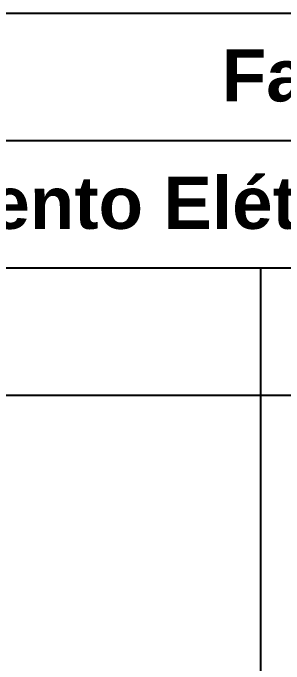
# Model space of a CAD drawing. Extents: x 1450 to 1868, y 82 to 351.
# Drawn here: x 1556.7 to 1599.3, y 249.1 to 351.3 of the extents above; entities that cross this region are included whole.
import ezdxf

# ---------------------------------------------------------------- set-up
doc = ezdxf.new("R2010")
doc.units = 0
doc.header["$LTSCALE"] = 0.5
doc.layers.get('0').update_dxf_attribs({"linetype": 'CONTINUOUS'})
doc.layers.add('INDICACAO_CIRCUITO', color=2, linetype='CONTINUOUS')
doc.styles.add('Arial', font='arialbd.ttf', dxfattribs={"height": 100})

# ---------------------------------------------------------------- blocks, each defined once
blk = doc.blocks.new('Caixa')
blk.add_line((0, 0), (20893, 0))
blk.add_lwpolyline([(0, -2000), (20893, -2000), (20893, -22893), (0, -22893)], close=True)

msp = doc.modelspace()

# ---------------------------------------------------------------- linework, layer by layer
for points in [[(1450.16, 331.33), (1450.16, 351.33), (1868.02, 351.33), (1868.02, 331.33)], [(1450.16, 331.33), (1868.02, 331.33), (1868.02, 311.33)], [(1595.58, 311.33), (1595.58, 82.4)]]:
    msp.add_lwpolyline(points)

# ---------------------------------------------------------------- block references
at = {"xscale": 0.01000000108748102, "yscale": 0.01000000108748102, "zscale": 0.01000000108748102}
msp.add_blockref('Caixa', (1450.16, 311.33), dxfattribs=at)

# ---------------------------------------------------------------- texts
at = {"layer": 'INDICACAO_CIRCUITO', "style": 'Arial'}
for s, p in [('Fazenda Buritizal Grosso', (1589.49, 337.45)), ('Cadastramento Elétrico', (1493.86, 317.45))]:
    msp.add_text(s, height=8.1897, dxfattribs=at).set_placement(p)

doc.saveas('drawing.dxf')
